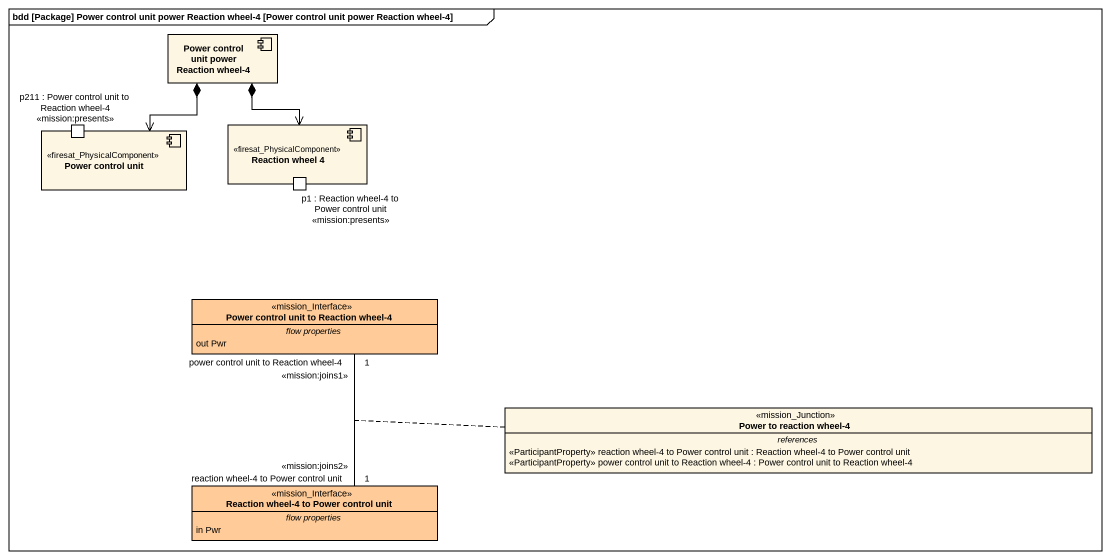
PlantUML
@startuml
mainframe bdd [Package] Power control unit power Reaction wheel-4 [Power control unit power Reaction wheel-4]
allowmixing
hide circle
hide empty members
component "Power control unit power Reaction wheel-4" as Power_control_unit_power
component "Power control unit" as Power_control_unit <<firesat_PhysicalComponent>> {
  port "p211 : Power control unit to Reaction wheel-4 <<mission:presents>>" as p211_Power_control_unit_to
}
component "Reaction wheel 4" as Reaction_wheel_4 <<firesat_PhysicalComponent>> {
  port "p1 : Reaction wheel-4 to Power control unit <<mission:presents>>" as p1_Reaction_wheel_4_to
}
class "Power control unit to Reaction wheel-4" as Power_control_unit_to <<mission_Interface>> #FFCC99 {
  -- flow properties --
  out Pwr
}
class "Power to reaction wheel-4" as Power_to_reaction_wheel_4 <<mission_Junction>> {
  -- references --
  <<ParticipantProperty>> reaction wheel-4 to Power control unit : Reaction wheel-4 to Power control unit
  <<ParticipantProperty>> power control unit to Reaction wheel-4 : Power control unit to Reaction wheel-4
}
class "Reaction wheel-4 to Power control unit" as Reaction_wheel_4_to_Power <<mission_Interface>> #FFCC99 {
  -- flow properties --
  in Pwr
}
Power_control_unit_power *--> Power_control_unit
Power_control_unit_power *--> Reaction_wheel_4
Power_control_unit_to "1\npower control unit to Reaction wheel-4\n<<mission:joins1>>" -- "1\nreaction wheel-4 to Power control unit\n<<mission:joins2>>" Reaction_wheel_4_to_Power
(Power_control_unit_to, Reaction_wheel_4_to_Power) .. Power_to_reaction_wheel_4
@enduml
